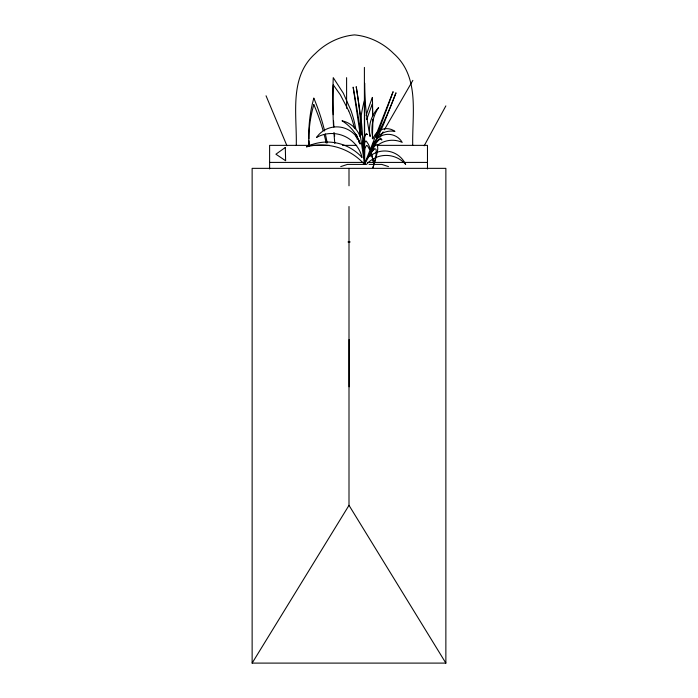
<?xml version="1.0" encoding="UTF-8"?>
<svg xmlns="http://www.w3.org/2000/svg" width="698" height="698" viewBox="0 0 698 698"><rect width="100%" height="100%" fill="white"/><g stroke="black" fill="none" stroke-linecap="round" stroke-linejoin="round"><path stroke-width="1.05" d="M372.008 148.246L371.886 151.143L372.095 148.465M372.427 146.126L372.165 147.575A16.29 16.29 0 0 1 373.221 144.146M365.595 161.29L369.582 151.204M370.376 149.189L393.105 91.674A247.668 32.317 -68.6 0 1 376.1 137.096M424.166 145.812L445.865 105.895M369.67 155.192L371.929 151.274M372.339 150.559L373.395 148.735M380.017 137.262L383.123 131.878M384.328 129.802L412.85 80.392M252.135 663.1L252.135 168.349L445.865 168.349L445.865 663.1L252.135 663.1L349 505.326L349 206.512M340.737 166.604L347.395 164.405L366.546 164.405A25.756 25.756 0 0 1 405.651 164.405A23.147 23.147 0 0 0 369.486 156.622A24.107 24.107 0 0 1 374.015 148.665M364.4 100.652A114.568 114.568 0 0 0 360.203 136.843A24.927 24.927 0 0 0 341.985 120.78A42.203 42.203 0 0 1 360.203 144.05A24.613 24.613 0 0 0 316.499 137.48A31.148 31.148 0 0 1 362.026 157.46A46.993 46.993 0 0 0 306.448 146.877A58.117 58.117 0 0 1 364.4 164.318L364.827 164.37A42.028 5.488 81.4 0 1 365.141 147.854L366.537 145.411L367.488 145.83L369.766 149.896A39.716 5.183 81.4 0 1 373.666 163.035A36.732 4.79 81.4 0 0 368.509 144.451L366.302 141.101L365.42 141.179L364.731 142.453A38.844 5.069 81.4 0 0 364.199 158.018A54.016 7.05 81.4 0 1 366.747 134.191M329.491 145.367L269.611 145.367L269.611 168.951M342.552 145.367L356.713 145.367M377.391 145.367L427.473 145.367L427.473 168.951M269.611 162.416L363.239 162.416M367.593 162.416L427.473 162.416M369.059 164.405L381.815 164.405L388.481 166.604M347.997 241.953L350.178 241.953M366.755 134.225L367.453 134.574M381.771 139.905L381.344 139.26A54.016 7.05 -68.6 0 0 367.227 158.621A38.844 5.069 -68.6 0 1 375.48 145.367L376.711 144.617L377.513 144.983L377.749 148.997A36.732 4.79 -68.6 0 1 372.933 167.668A39.716 5.183 -68.6 0 0 376.117 154.345L376.178 149.677L375.559 148.84L374.538 149.032L373.133 150.262A42.028 5.488 -68.6 0 0 364.609 164.405L353.144 87.137A247.668 32.317 81.4 0 1 361.128 134.976M349 505.326L445.865 663.1M348.721 110.851L340.275 94.71L333.251 84.842A451.397 439.347 0 0 0 333.548 126.6M266.051 95.792L286.93 145.734M412.727 145.219C411.995 114.245 420.152 76.841 393.532 53.423C383.15 43.049 369.172 36.226 354.505 34.9C339.839 36.226 325.861 43.049 315.479 53.423C288.859 76.841 297.008 114.245 296.275 145.219M364.609 148.133L364.609 83.079A260.066 260.066 0 0 0 370.141 136.459A31.907 31.907 0 0 1 378.604 107.562A39.35 39.35 0 0 0 373.125 138.902A13.995 13.995 0 0 1 394.946 131.39A19.457 19.457 0 0 0 376.623 137.776M364.609 151.387L364.609 164.405M364.4 67.409L364.4 137.384M364.4 142.776L364.4 148.159M364.4 160.008L364.4 164.318M349.148 339.481L349.148 386.805M349 168.349L349 185.799M346.601 77.661L346.601 108.321M370.786 149.608A70.83 9.24 -68.6 0 1 381.797 139.862M370.804 149.555A56.992 7.434 -68.6 0 0 383.455 124.637L395.993 92.808A56.852 7.416 -68.6 0 1 376.117 137.035M367.445 134.522A70.83 9.24 81.4 0 0 362.786 148.465A56.992 7.434 81.4 0 0 361.267 120.51L356.216 86.674A56.852 7.416 81.4 0 1 361.119 134.915M372.837 144.477A19.457 19.457 0 0 1 373.526 142.662M373.596 143.334A16.29 16.29 0 0 1 402.214 142.375A24.107 24.107 0 0 0 377.007 145.742M334.639 136.293A458.289 458.289 0 0 1 334.377 133.213M333.923 127.053A458.289 458.289 0 0 1 333.548 120.894M333.26 114.716A458.289 458.289 0 0 1 333.251 77.661L343.372 93.279L350.946 110.459A121.208 121.208 0 0 1 355.744 128.72M356.704 134.967A121.208 121.208 0 0 1 357.167 139.155M358.833 142.357A365.804 365.804 0 0 1 359.322 140.281M366.136 115.563A365.804 365.804 0 0 1 372.366 97.415A546.927 546.927 0 0 1 372.671 115.955M372.662 119.227A546.927 546.927 0 0 1 372.392 133.397M313.838 98.191A214.242 214.242 0 0 1 324.64 130.997M325.338 133.981A214.242 214.242 0 0 1 327.179 142.977M309.293 145.978A135.674 135.674 0 0 1 308.961 140.848M308.882 138.797A135.674 135.674 0 0 1 313.812 98.2M308.961 145.882A133.676 130.107 0 0 1 313.812 104.683M372.671 119.724A538.769 524.39 0 0 1 372.392 138.684M372.645 116.566A538.769 524.39 0 0 0 372.366 103.932A360.936 351.303 0 0 0 366.782 119.489M334.822 143.456A451.397 439.347 0 0 1 333.923 132.559M348.73 110.851A119.245 116.06 0 0 1 354.462 128.196M355.744 134.164A119.245 116.06 0 0 1 356.268 137.174M313.838 104.674A211.241 205.605 0 0 1 323.122 130.639M324.151 134.452A211.241 205.605 0 0 1 326.21 143.099M285.308 147.47L275.911 154.206L285.63 160.758L285.308 147.47"/></g></svg>
